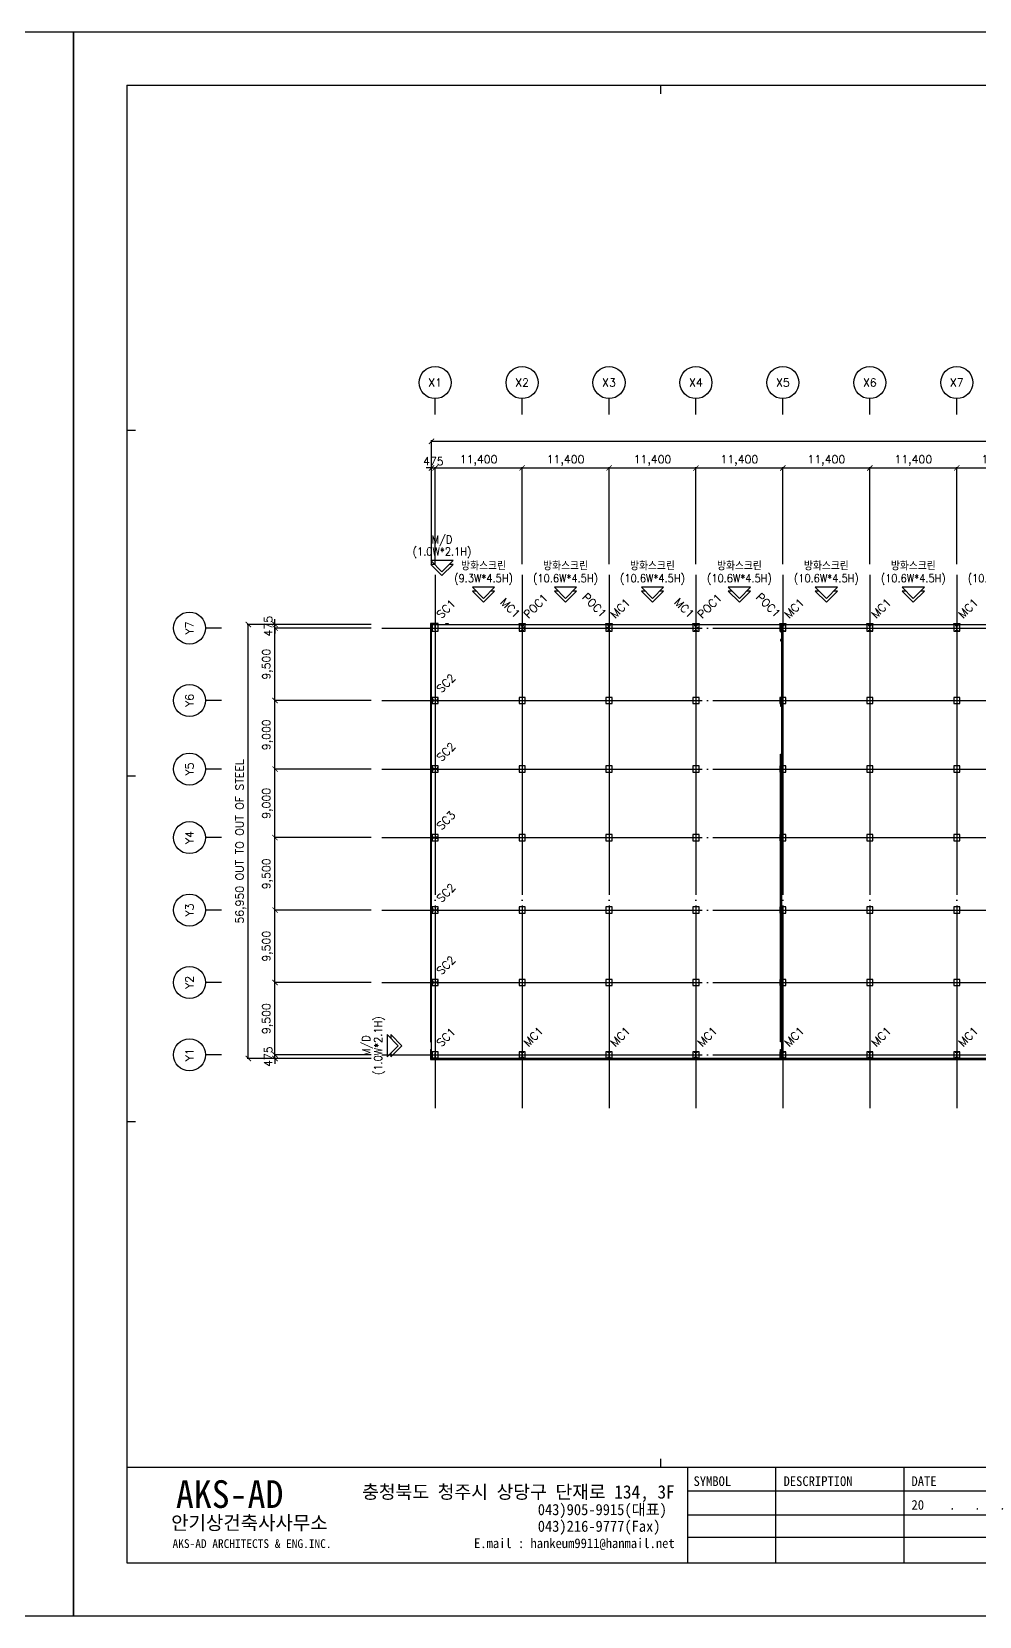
# Model space of a CAD drawing. Header units: metres. Extents: x -297536 to 1852864, y -630451 to -422551.
# Drawn here: x -9018 to 115232, y -630451 to -422551 of the extents above; entities that cross this region are included whole.
import ezdxf
from ezdxf.enums import TextEntityAlignment as Align

# ---------------------------------------------------------------- set-up
doc = ezdxf.new("R2010")
doc.units = ezdxf.units.M
doc.header["$LTSCALE"] = 700
doc.linetypes.add('CEN', pattern=[62, 60, -1, 0, -1])
for name, color, linetype in [('bl', 3, 'Continuous'), ('CEN', 152, 'CEN'), ('COL', 2, 'Continuous'), ("Con'c", 8, 'Continuous'), ('DIM', 7, 'Continuous'), ('HID', 251, 'Continuous'), ('MAIN', 1, 'Continuous'), ('sec', 4, 'Continuous'), ('SYM', 7, 'Continuous'), ('TEX', 3, 'Continuous'), ('된장공장-1$0$FORM', 2, 'Continuous'), ('된장공장-1$0$WID', 4, 'Continuous')]:
    doc.layers.add(name, color=color, linetype=linetype)
doc.styles.add('HGTXT', font='romans.shx', dxfattribs={"bigfont": 'WHGTXT.shx'})
doc.styles.add('WHGTXT', font='romans.shx', dxfattribs={"bigfont": 'WHGTXT.shx'})
doc.styles.add('된장공장-1$0$타이틀', font='GulimChe.ttf')
doc.dimstyles.new('KJ', dxfattribs={"dimscale": 700, "dimtxt": 1.5, "dimasz": 1, "dimexe": 0.18, "dimexo": 2, "dimgap": 0.5, "dimtad": 1, "dimdec": 0, "dimzin": 0, "dimdsep": 46, "dimlunit": 6, "dimtxsty": 'HGTXT', "dimblk": 'ARCHTICK', "dimcen": 0.09, "dimclrt": 3, "dimadec": 0, "dimazin": 0, "dimtfac": 1, "dimtdec": 0, "dimtix": 1, "dimtmove": 0, "dimatfit": 0, "dimldrblk": 'OBLIQUE', "dimfxl": 1, "dimtolj": 1, "dimtzin": 0, "dimarcsym": 0})

# ---------------------------------------------------------------- blocks, each defined once
blk = doc.blocks.new('_ArchTick')
at = {"color": 0, "linetype": 'ByBlock', "const_width": 0.15}
blk.add_lwpolyline([(-0.5, -0.5), (0.5, 0.5)], dxfattribs=at)
blk = doc.blocks.new('*D555')
at = {"layer": 'Defpoints', "color": 0, "transparency": 16777216}
for p in [(43880, -479790), (43405, -493790), (43880, -493790)]:
    blk.add_point(p, dxfattribs=at)
at = {"layer": 'DIM', "color": 0, "lineweight": -2, "transparency": 16777216}
for p, q in [((43405, -479790), (42705, -479790)), ((43405, -492390), (43405, -479664)), ((43405, -479790), (43880, -479790)), ((43880, -492390), (43880, -479664)), ((43880, -479790), (44580, -479790))]:
    blk.add_line(p, q, dxfattribs=at)
at = {"layer": 'DIM', "color": 0, "lineweight": -2, "transparency": 16777216, "xscale": 700, "yscale": 700, "zscale": 700}
blk.add_blockref('_ArchTick', (43405, -479790), dxfattribs=at)
at = {"layer": 'DIM', "color": 0, "lineweight": -2, "transparency": 16777216, "xscale": 700, "yscale": 700, "zscale": 700, "rotation": 180}
blk.add_blockref('_ArchTick', (43880, -479790), dxfattribs=at)
at = {"layer": 'DIM', "color": 3, "transparency": 16777216, "insert": (43642.5, -478915), "char_height": 1050, "attachment_point": 5, "style": 'HGTXT'}
blk.add_mtext('\\A1;475', dxfattribs=at)
blk = doc.blocks.new('_Oblique')
at = {"color": 0, "linetype": 'ByBlock', "lineweight": -2}
blk.add_line((-0.5, -0.5), (0.5, 0.5), dxfattribs=at)
blk = doc.blocks.new('*D556')
at = {"layer": 'Defpoints', "color": 0, "transparency": 16777216}
for p in [(55280, -479790), (43880, -493790), (55280, -493790)]:
    blk.add_point(p, dxfattribs=at)
at = {"layer": 'DIM', "color": 0, "lineweight": -2, "transparency": 16777216}
for p, q in [((43880, -492390), (43880, -479664)), ((43880, -479790), (55280, -479790)), ((55280, -492390), (55280, -479664))]:
    blk.add_line(p, q, dxfattribs=at)
at = {"layer": 'DIM', "color": 0, "lineweight": -2, "transparency": 16777216, "xscale": 700, "yscale": 700, "zscale": 700, "rotation": 180}
blk.add_blockref('_ArchTick', (43880, -479790), dxfattribs=at)
at = {"layer": 'DIM', "color": 0, "lineweight": -2, "transparency": 16777216, "xscale": 700, "yscale": 700, "zscale": 700}
blk.add_blockref('_ArchTick', (55280, -479790), dxfattribs=at)
at = {"layer": 'DIM', "color": 3, "transparency": 16777216, "insert": (49580, -478815), "char_height": 1050, "attachment_point": 5, "style": 'HGTXT'}
blk.add_mtext('\\A1;11,400', dxfattribs=at)
blk = doc.blocks.new('*D557')
at = {"layer": 'Defpoints', "color": 0, "transparency": 16777216}
for p in [(66680, -479790), (55280, -493790), (66680, -493790)]:
    blk.add_point(p, dxfattribs=at)
at = {"layer": 'DIM', "color": 0, "lineweight": -2, "transparency": 16777216}
for p, q in [((55280, -492390), (55280, -479664)), ((55280, -479790), (66680, -479790)), ((66680, -492390), (66680, -479664))]:
    blk.add_line(p, q, dxfattribs=at)
at = {"layer": 'DIM', "color": 0, "lineweight": -2, "transparency": 16777216, "xscale": 700, "yscale": 700, "zscale": 700, "rotation": 180}
blk.add_blockref('_ArchTick', (55280, -479790), dxfattribs=at)
at = {"layer": 'DIM', "color": 0, "lineweight": -2, "transparency": 16777216, "xscale": 700, "yscale": 700, "zscale": 700}
blk.add_blockref('_ArchTick', (66680, -479790), dxfattribs=at)
at = {"layer": 'DIM', "color": 3, "transparency": 16777216, "insert": (60980, -478815), "char_height": 1050, "attachment_point": 5, "style": 'HGTXT'}
blk.add_mtext('\\A1;11,400', dxfattribs=at)
blk = doc.blocks.new('*D558')
at = {"layer": 'Defpoints', "color": 0, "transparency": 16777216}
for p in [(78080, -479790), (66680, -493790), (78080, -493790)]:
    blk.add_point(p, dxfattribs=at)
at = {"layer": 'DIM', "color": 0, "lineweight": -2, "transparency": 16777216}
for p, q in [((66680, -492390), (66680, -479664)), ((66680, -479790), (78080, -479790)), ((78080, -492390), (78080, -479664))]:
    blk.add_line(p, q, dxfattribs=at)
at = {"layer": 'DIM', "color": 0, "lineweight": -2, "transparency": 16777216, "xscale": 700, "yscale": 700, "zscale": 700, "rotation": 180}
blk.add_blockref('_ArchTick', (66680, -479790), dxfattribs=at)
at = {"layer": 'DIM', "color": 0, "lineweight": -2, "transparency": 16777216, "xscale": 700, "yscale": 700, "zscale": 700}
blk.add_blockref('_ArchTick', (78080, -479790), dxfattribs=at)
at = {"layer": 'DIM', "color": 3, "transparency": 16777216, "insert": (72380, -478815), "char_height": 1050, "attachment_point": 5, "style": 'HGTXT'}
blk.add_mtext('\\A1;11,400', dxfattribs=at)
blk = doc.blocks.new('*D559')
at = {"layer": 'Defpoints', "color": 0, "transparency": 16777216}
for p in [(89480, -479790), (78080, -493790), (89480, -493790)]:
    blk.add_point(p, dxfattribs=at)
at = {"layer": 'DIM', "color": 0, "lineweight": -2, "transparency": 16777216}
for p, q in [((78080, -492390), (78080, -479664)), ((78080, -479790), (89480, -479790)), ((89480, -492390), (89480, -479664))]:
    blk.add_line(p, q, dxfattribs=at)
at = {"layer": 'DIM', "color": 0, "lineweight": -2, "transparency": 16777216, "xscale": 700, "yscale": 700, "zscale": 700, "rotation": 180}
blk.add_blockref('_ArchTick', (78080, -479790), dxfattribs=at)
at = {"layer": 'DIM', "color": 0, "lineweight": -2, "transparency": 16777216, "xscale": 700, "yscale": 700, "zscale": 700}
blk.add_blockref('_ArchTick', (89480, -479790), dxfattribs=at)
at = {"layer": 'DIM', "color": 3, "transparency": 16777216, "insert": (83780, -478815), "char_height": 1050, "attachment_point": 5, "style": 'HGTXT'}
blk.add_mtext('\\A1;11,400', dxfattribs=at)
blk = doc.blocks.new('*D560')
at = {"layer": 'Defpoints', "color": 0, "transparency": 16777216}
for p in [(100880, -479790), (89480, -493790), (100880, -493790)]:
    blk.add_point(p, dxfattribs=at)
at = {"layer": 'DIM', "color": 0, "lineweight": -2, "transparency": 16777216}
for p, q in [((89480, -492390), (89480, -479664)), ((89480, -479790), (100880, -479790)), ((100880, -492390), (100880, -479664))]:
    blk.add_line(p, q, dxfattribs=at)
at = {"layer": 'DIM', "color": 0, "lineweight": -2, "transparency": 16777216, "xscale": 700, "yscale": 700, "zscale": 700, "rotation": 180}
blk.add_blockref('_ArchTick', (89480, -479790), dxfattribs=at)
at = {"layer": 'DIM', "color": 0, "lineweight": -2, "transparency": 16777216, "xscale": 700, "yscale": 700, "zscale": 700}
blk.add_blockref('_ArchTick', (100880, -479790), dxfattribs=at)
at = {"layer": 'DIM', "color": 3, "transparency": 16777216, "insert": (95180, -478815), "char_height": 1050, "attachment_point": 5, "style": 'HGTXT'}
blk.add_mtext('\\A1;11,400', dxfattribs=at)
blk = doc.blocks.new('*D561')
at = {"layer": 'Defpoints', "color": 0, "transparency": 16777216}
for p in [(112280, -479790), (100880, -493790), (112280, -493790)]:
    blk.add_point(p, dxfattribs=at)
at = {"layer": 'DIM', "color": 0, "lineweight": -2, "transparency": 16777216}
for p, q in [((100880, -492390), (100880, -479664)), ((100880, -479790), (112280, -479790)), ((112280, -492390), (112280, -479664))]:
    blk.add_line(p, q, dxfattribs=at)
at = {"layer": 'DIM', "color": 0, "lineweight": -2, "transparency": 16777216, "xscale": 700, "yscale": 700, "zscale": 700, "rotation": 180}
blk.add_blockref('_ArchTick', (100880, -479790), dxfattribs=at)
at = {"layer": 'DIM', "color": 0, "lineweight": -2, "transparency": 16777216, "xscale": 700, "yscale": 700, "zscale": 700}
blk.add_blockref('_ArchTick', (112280, -479790), dxfattribs=at)
at = {"layer": 'DIM', "color": 3, "transparency": 16777216, "insert": (106580, -478815), "char_height": 1050, "attachment_point": 5, "style": 'HGTXT'}
blk.add_mtext('\\A1;11,400', dxfattribs=at)
blk = doc.blocks.new('*D563')
at = {"layer": 'Defpoints', "color": 0, "transparency": 16777216}
for p in [(215355, -476290), (43405, -493790), (215355, -493790)]:
    blk.add_point(p, dxfattribs=at)
at = {"layer": 'DIM', "color": 0, "lineweight": -2, "transparency": 16777216}
for p, q in [((43405, -492390), (43405, -476164)), ((43405, -476290), (215355, -476290)), ((215355, -492390), (215355, -476164))]:
    blk.add_line(p, q, dxfattribs=at)
at = {"layer": 'DIM', "color": 0, "lineweight": -2, "transparency": 16777216, "xscale": 700, "yscale": 700, "zscale": 700, "rotation": 180}
blk.add_blockref('_ArchTick', (43405, -476290), dxfattribs=at)
at = {"layer": 'DIM', "color": 0, "lineweight": -2, "transparency": 16777216, "xscale": 700, "yscale": 700, "zscale": 700}
blk.add_blockref('_ArchTick', (215355, -476290), dxfattribs=at)
at = {"layer": 'DIM', "color": 3, "transparency": 16777216, "insert": (129380, -475315), "char_height": 1050, "attachment_point": 5, "style": 'HGTXT'}
blk.add_mtext('\\A1;\\A1;171,950 OUT TO OUT OF STEEL', dxfattribs=at)
blk = doc.blocks.new('*D564')
at = {"layer": 'Defpoints', "color": 0, "transparency": 16777216}
for p in [(123680, -479790), (112280, -493790), (123680, -493790)]:
    blk.add_point(p, dxfattribs=at)
at = {"layer": 'DIM', "color": 0, "lineweight": -2, "transparency": 16777216}
for p, q in [((112280, -492390), (112280, -479664)), ((112280, -479790), (123680, -479790)), ((123680, -492390), (123680, -479664))]:
    blk.add_line(p, q, dxfattribs=at)
at = {"layer": 'DIM', "color": 0, "lineweight": -2, "transparency": 16777216, "xscale": 700, "yscale": 700, "zscale": 700, "rotation": 180}
blk.add_blockref('_ArchTick', (112280, -479790), dxfattribs=at)
at = {"layer": 'DIM', "color": 0, "lineweight": -2, "transparency": 16777216, "xscale": 700, "yscale": 700, "zscale": 700}
blk.add_blockref('_ArchTick', (123680, -479790), dxfattribs=at)
at = {"layer": 'DIM', "color": 3, "transparency": 16777216, "insert": (117980, -478815), "char_height": 1050, "attachment_point": 5, "style": 'HGTXT'}
blk.add_mtext('\\A1;11,400', dxfattribs=at)
blk = doc.blocks.new('*D573')
at = {"layer": 'Defpoints', "color": 0, "transparency": 16777216}
for p in [(22880, -556790), (36880, -556790), (36880, -557265)]:
    blk.add_point(p, dxfattribs=at)
at = {"layer": 'DIM', "color": 0, "lineweight": -2, "transparency": 16777216}
for p, q in [((35480, -556790), (22754, -556790)), ((22880, -556790), (22880, -556090)), ((22880, -557265), (22880, -556790)), ((35480, -557265), (22754, -557265)), ((22880, -557265), (22880, -557965))]:
    blk.add_line(p, q, dxfattribs=at)
at = {"layer": 'DIM', "color": 0, "lineweight": -2, "transparency": 16777216, "xscale": 700, "yscale": 700, "zscale": 700}
for p, rotation in [((22880, -556790), 270), ((22880, -557265), 90)]:
    blk.add_blockref('_ArchTick', p, dxfattribs=dict(at, rotation=rotation))
at = {"layer": 'DIM', "color": 3, "transparency": 16777216, "insert": (22005, -557027.5), "char_height": 1050, "attachment_point": 5, "rotation": 90, "style": 'HGTXT'}
blk.add_mtext('\\A1;475', dxfattribs=at)
blk = doc.blocks.new('*D574')
at = {"layer": 'Defpoints', "color": 0, "transparency": 16777216}
for p in [(22880, -547290), (36880, -547290), (36880, -556790)]:
    blk.add_point(p, dxfattribs=at)
at = {"layer": 'DIM', "color": 0, "lineweight": -2, "transparency": 16777216}
for p, q in [((35480, -547290), (22754, -547290)), ((22880, -556790), (22880, -547290)), ((35480, -556790), (22754, -556790))]:
    blk.add_line(p, q, dxfattribs=at)
at = {"layer": 'DIM', "color": 0, "lineweight": -2, "transparency": 16777216, "xscale": 700, "yscale": 700, "zscale": 700}
for p, rotation in [((22880, -547290), 90), ((22880, -556790), 270)]:
    blk.add_blockref('_ArchTick', p, dxfattribs=dict(at, rotation=rotation))
at = {"layer": 'DIM', "color": 3, "transparency": 16777216, "insert": (21905, -552040), "char_height": 1050, "attachment_point": 5, "rotation": 90, "style": 'HGTXT'}
blk.add_mtext('\\A1;9,500', dxfattribs=at)
blk = doc.blocks.new('*D575')
at = {"layer": 'Defpoints', "color": 0, "transparency": 16777216}
for p in [(22880, -537790), (36880, -537790), (36880, -547290)]:
    blk.add_point(p, dxfattribs=at)
at = {"layer": 'DIM', "color": 0, "lineweight": -2, "transparency": 16777216}
for p, q in [((35480, -537790), (22754, -537790)), ((22880, -547290), (22880, -537790)), ((35480, -547290), (22754, -547290))]:
    blk.add_line(p, q, dxfattribs=at)
at = {"layer": 'DIM', "color": 0, "lineweight": -2, "transparency": 16777216, "xscale": 700, "yscale": 700, "zscale": 700}
for p, rotation in [((22880, -537790), 90), ((22880, -547290), 270)]:
    blk.add_blockref('_ArchTick', p, dxfattribs=dict(at, rotation=rotation))
at = {"layer": 'DIM', "color": 3, "transparency": 16777216, "insert": (21905, -542540), "char_height": 1050, "attachment_point": 5, "rotation": 90, "style": 'HGTXT'}
blk.add_mtext('\\A1;9,500', dxfattribs=at)
blk = doc.blocks.new('*D576')
at = {"layer": 'Defpoints', "color": 0, "transparency": 16777216}
for p in [(22880, -528290), (36880, -528290), (36880, -537790)]:
    blk.add_point(p, dxfattribs=at)
at = {"layer": 'DIM', "color": 0, "lineweight": -2, "transparency": 16777216}
for p, q in [((35480, -528290), (22754, -528290)), ((22880, -537790), (22880, -528290)), ((35480, -537790), (22754, -537790))]:
    blk.add_line(p, q, dxfattribs=at)
at = {"layer": 'DIM', "color": 0, "lineweight": -2, "transparency": 16777216, "xscale": 700, "yscale": 700, "zscale": 700}
for p, rotation in [((22880, -528290), 90), ((22880, -537790), 270)]:
    blk.add_blockref('_ArchTick', p, dxfattribs=dict(at, rotation=rotation))
at = {"layer": 'DIM', "color": 3, "transparency": 16777216, "insert": (21905, -533040), "char_height": 1050, "attachment_point": 5, "rotation": 90, "style": 'HGTXT'}
blk.add_mtext('\\A1;9,500', dxfattribs=at)
blk = doc.blocks.new('*D577')
at = {"layer": 'Defpoints', "color": 0, "transparency": 16777216}
for p in [(22880, -519290), (36880, -519290), (36880, -528290)]:
    blk.add_point(p, dxfattribs=at)
at = {"layer": 'DIM', "color": 0, "lineweight": -2, "transparency": 16777216}
for p, q in [((35480, -519290), (22754, -519290)), ((22880, -528290), (22880, -519290)), ((35480, -528290), (22754, -528290))]:
    blk.add_line(p, q, dxfattribs=at)
at = {"layer": 'DIM', "color": 0, "lineweight": -2, "transparency": 16777216, "xscale": 700, "yscale": 700, "zscale": 700}
for p, rotation in [((22880, -519290), 90), ((22880, -528290), 270)]:
    blk.add_blockref('_ArchTick', p, dxfattribs=dict(at, rotation=rotation))
at = {"layer": 'DIM', "color": 3, "transparency": 16777216, "insert": (21905, -523790), "char_height": 1050, "attachment_point": 5, "rotation": 90, "style": 'HGTXT'}
blk.add_mtext('\\A1;9,000', dxfattribs=at)
blk = doc.blocks.new('*D578')
at = {"layer": 'Defpoints', "color": 0, "transparency": 16777216}
for p in [(22880, -510290), (36880, -510290), (36880, -519290)]:
    blk.add_point(p, dxfattribs=at)
at = {"layer": 'DIM', "color": 0, "lineweight": -2, "transparency": 16777216}
for p, q in [((35480, -510290), (22754, -510290)), ((22880, -519290), (22880, -510290)), ((35480, -519290), (22754, -519290))]:
    blk.add_line(p, q, dxfattribs=at)
at = {"layer": 'DIM', "color": 0, "lineweight": -2, "transparency": 16777216, "xscale": 700, "yscale": 700, "zscale": 700}
for p, rotation in [((22880, -510290), 90), ((22880, -519290), 270)]:
    blk.add_blockref('_ArchTick', p, dxfattribs=dict(at, rotation=rotation))
at = {"layer": 'DIM', "color": 3, "transparency": 16777216, "insert": (21905, -514790), "char_height": 1050, "attachment_point": 5, "rotation": 90, "style": 'HGTXT'}
blk.add_mtext('\\A1;9,000', dxfattribs=at)
blk = doc.blocks.new('*D579')
at = {"layer": 'Defpoints', "color": 0, "transparency": 16777216}
for p in [(22880, -500790), (36880, -500790), (36880, -510290)]:
    blk.add_point(p, dxfattribs=at)
at = {"layer": 'DIM', "color": 0, "lineweight": -2, "transparency": 16777216}
for p, q in [((35480, -500790), (22754, -500790)), ((22880, -510290), (22880, -500790)), ((35480, -510290), (22754, -510290))]:
    blk.add_line(p, q, dxfattribs=at)
at = {"layer": 'DIM', "color": 0, "lineweight": -2, "transparency": 16777216, "xscale": 700, "yscale": 700, "zscale": 700}
for p, rotation in [((22880, -500790), 90), ((22880, -510290), 270)]:
    blk.add_blockref('_ArchTick', p, dxfattribs=dict(at, rotation=rotation))
at = {"layer": 'DIM', "color": 3, "transparency": 16777216, "insert": (21905, -505540), "char_height": 1050, "attachment_point": 5, "rotation": 90, "style": 'HGTXT'}
blk.add_mtext('\\A1;9,500', dxfattribs=at)
blk = doc.blocks.new('*D580')
at = {"layer": 'Defpoints', "color": 0, "transparency": 16777216}
for p in [(22880, -500315), (36880, -500315), (36880, -500790)]:
    blk.add_point(p, dxfattribs=at)
at = {"layer": 'DIM', "color": 0, "lineweight": -2, "transparency": 16777216}
for p, q in [((35480, -500315), (22754, -500315)), ((35480, -500790), (22754, -500790)), ((22880, -500315), (22880, -499615)), ((22880, -500790), (22880, -500315)), ((22880, -500790), (22880, -501490))]:
    blk.add_line(p, q, dxfattribs=at)
at = {"layer": 'DIM', "color": 0, "lineweight": -2, "transparency": 16777216, "xscale": 700, "yscale": 700, "zscale": 700}
for p, rotation in [((22880, -500315), 270), ((22880, -500790), 90)]:
    blk.add_blockref('_ArchTick', p, dxfattribs=dict(at, rotation=rotation))
at = {"layer": 'DIM', "color": 3, "transparency": 16777216, "insert": (22005, -500552.5), "char_height": 1050, "attachment_point": 5, "rotation": 90, "style": 'HGTXT'}
blk.add_mtext('\\A1;475', dxfattribs=at)
blk = doc.blocks.new('*D581')
at = {"layer": 'Defpoints', "color": 0, "transparency": 16777216}
for p in [(19380, -500315), (36880, -500315), (36880, -557265)]:
    blk.add_point(p, dxfattribs=at)
at = {"layer": 'DIM', "color": 0, "lineweight": -2, "transparency": 16777216}
for p, q in [((35480, -500315), (19254, -500315)), ((19380, -557265), (19380, -500315)), ((35480, -557265), (19254, -557265))]:
    blk.add_line(p, q, dxfattribs=at)
at = {"layer": 'DIM', "color": 0, "lineweight": -2, "transparency": 16777216, "xscale": 700, "yscale": 700, "zscale": 700}
for p, rotation in [((19380, -500315), 90), ((19380, -557265), 270)]:
    blk.add_blockref('_ArchTick', p, dxfattribs=dict(at, rotation=rotation))
at = {"layer": 'DIM', "color": 3, "transparency": 16777216, "insert": (18405, -528790), "char_height": 1050, "attachment_point": 5, "rotation": 90, "style": 'HGTXT'}
blk.add_mtext('\\A1;\\A1;56,950 OUT TO OUT OF STEEL', dxfattribs=at)
blk = doc.blocks.new('DOOR')
blk.add_lwpolyline([(31623, 8965), (31707, 8965), (31457, 9215), (31457, 9215), (31207, 8965), (31290, 8965)])
blk.add_lwpolyline([(31207, 8881), (31707, 8881), (31457, 9131), (31457, 9131)], close=True)
blk = doc.blocks.new('PC COL.')
at = {"layer": "Con'c"}
for points in [[(161300, -657293), (162100, -657293), (162100, -656493), (161300, -656493)], [(172700, -657293), (173500, -657293), (173500, -656493), (172700, -656493)], [(184100, -657293), (184900, -657293), (184900, -656493), (184100, -656493)], [(195500, -657293), (196300, -657293), (196300, -656493), (195500, -656493)], [(206900, -657293), (207700, -657293), (207700, -656493), (206900, -656493)], [(218300, -657293), (219100, -657293), (219100, -656493), (218300, -656493)], [(229700, -657293), (230500, -657293), (230500, -656493), (229700, -656493)], [(241100, -657293), (241900, -657293), (241900, -656493), (241100, -656493)], [(252500, -657293), (253300, -657293), (253300, -656493), (252500, -656493)], [(263900, -657293), (264700, -657293), (264700, -656493), (263900, -656493)], [(275300, -657293), (276100, -657293), (276100, -656493), (275300, -656493)], [(286700, -657293), (287500, -657293), (287500, -656493), (286700, -656493)], [(298100, -657293), (298900, -657293), (298900, -656493), (298100, -656493)], [(309500, -657293), (310300, -657293), (310300, -656493), (309500, -656493)], [(320900, -657293), (321700, -657293), (321700, -656493), (320900, -656493)], [(332300, -657293), (333100, -657293), (333100, -656493), (332300, -656493)], [(161300, -666793), (162100, -666793), (162100, -665993), (161300, -665993)], [(172700, -666793), (173500, -666793), (173500, -665993), (172700, -665993)], [(184100, -666793), (184900, -666793), (184900, -665993), (184100, -665993)], [(195500, -666793), (196300, -666793), (196300, -665993), (195500, -665993)], [(206900, -666793), (207700, -666793), (207700, -665993), (206900, -665993)], [(218300, -666793), (219100, -666793), (219100, -665993), (218300, -665993)], [(229700, -666793), (230500, -666793), (230500, -665993), (229700, -665993)], [(241100, -666793), (241900, -666793), (241900, -665993), (241100, -665993)], [(252500, -666793), (253300, -666793), (253300, -665993), (252500, -665993)], [(263900, -666793), (264700, -666793), (264700, -665993), (263900, -665993)], [(275300, -666793), (276100, -666793), (276100, -665993), (275300, -665993)], [(286700, -666793), (287500, -666793), (287500, -665993), (286700, -665993)], [(298100, -666793), (298900, -666793), (298900, -665993), (298100, -665993)], [(309500, -666793), (310300, -666793), (310300, -665993), (309500, -665993)], [(320900, -666793), (321700, -666793), (321700, -665993), (320900, -665993)], [(332300, -666793), (333100, -666793), (333100, -665993), (332300, -665993)], [(161300, -675793), (162100, -675793), (162100, -674993), (161300, -674993)], [(172700, -675793), (173500, -675793), (173500, -674993), (172700, -674993)], [(184100, -675793), (184900, -675793), (184900, -674993), (184100, -674993)], [(195500, -675793), (196300, -675793), (196300, -674993), (195500, -674993)], [(206900, -675793), (207700, -675793), (207700, -674993), (206900, -674993)], [(218300, -675793), (219100, -675793), (219100, -674993), (218300, -674993)], [(229700, -675793), (230500, -675793), (230500, -674993), (229700, -674993)], [(241100, -675793), (241900, -675793), (241900, -674993), (241100, -674993)], [(252500, -675793), (253300, -675793), (253300, -674993), (252500, -674993)], [(263900, -675793), (264700, -675793), (264700, -674993), (263900, -674993)], [(275300, -675793), (276100, -675793), (276100, -674993), (275300, -674993)], [(286700, -675793), (287500, -675793), (287500, -674993), (286700, -674993)], [(298100, -675793), (298900, -675793), (298900, -674993), (298100, -674993)], [(309500, -675793), (310300, -675793), (310300, -674993), (309500, -674993)], [(320900, -675793), (321700, -675793), (321700, -674993), (320900, -674993)], [(332300, -675793), (333100, -675793), (333100, -674993), (332300, -674993)], [(161300, -684793), (162100, -684793), (162100, -683993), (161300, -683993)], [(172700, -684793), (173500, -684793), (173500, -683993), (172700, -683993)], [(184100, -684793), (184900, -684793), (184900, -683993), (184100, -683993)], [(195500, -684793), (196300, -684793), (196300, -683993), (195500, -683993)], [(206900, -684793), (207700, -684793), (207700, -683993), (206900, -683993)], [(218300, -684793), (219100, -684793), (219100, -683993), (218300, -683993)], [(229700, -684793), (230500, -684793), (230500, -683993), (229700, -683993)], [(241100, -684793), (241900, -684793), (241900, -683993), (241100, -683993)], [(252500, -684793), (253300, -684793), (253300, -683993), (252500, -683993)], [(263900, -684793), (264700, -684793), (264700, -683993), (263900, -683993)], [(275300, -684793), (276100, -684793), (276100, -683993), (275300, -683993)], [(286700, -684793), (287500, -684793), (287500, -683993), (286700, -683993)], [(298100, -684793), (298900, -684793), (298900, -683993), (298100, -683993)], [(309500, -684793), (310300, -684793), (310300, -683993), (309500, -683993)], [(320900, -684793), (321700, -684793), (321700, -683993), (320900, -683993)], [(332300, -684793), (333100, -684793), (333100, -683993), (332300, -683993)], [(161300, -694293), (162100, -694293), (162100, -693493), (161300, -693493)], [(172700, -694293), (173500, -694293), (173500, -693493), (172700, -693493)], [(184100, -694293), (184900, -694293), (184900, -693493), (184100, -693493)], [(195500, -694293), (196300, -694293), (196300, -693493), (195500, -693493)], [(206900, -694293), (207700, -694293), (207700, -693493), (206900, -693493)], [(218300, -694293), (219100, -694293), (219100, -693493), (218300, -693493)], [(229700, -694293), (230500, -694293), (230500, -693493), (229700, -693493)], [(241100, -694293), (241900, -694293), (241900, -693493), (241100, -693493)], [(252500, -694293), (253300, -694293), (253300, -693493), (252500, -693493)], [(263900, -694293), (264700, -694293), (264700, -693493), (263900, -693493)], [(275300, -694293), (276100, -694293), (276100, -693493), (275300, -693493)], [(286700, -694293), (287500, -694293), (287500, -693493), (286700, -693493)], [(298100, -694293), (298900, -694293), (298900, -693493), (298100, -693493)], [(309500, -694293), (310300, -694293), (310300, -693493), (309500, -693493)], [(320900, -694293), (321700, -694293), (321700, -693493), (320900, -693493)], [(332300, -694293), (333100, -694293), (333100, -693493), (332300, -693493)], [(161300, -703793), (162100, -703793), (162100, -702993), (161300, -702993)], [(172700, -703793), (173500, -703793), (173500, -702993), (172700, -702993)], [(184100, -703793), (184900, -703793), (184900, -702993), (184100, -702993)], [(195500, -703793), (196300, -703793), (196300, -702993), (195500, -702993)], [(206900, -703793), (207700, -703793), (207700, -702993), (206900, -702993)], [(218300, -703793), (219100, -703793), (219100, -702993), (218300, -702993)], [(229700, -703793), (230500, -703793), (230500, -702993), (229700, -702993)], [(241100, -703793), (241900, -703793), (241900, -702993), (241100, -702993)], [(252500, -703793), (253300, -703793), (253300, -702993), (252500, -702993)], [(263900, -703793), (264700, -703793), (264700, -702993), (263900, -702993)], [(275300, -703793), (276100, -703793), (276100, -702993), (275300, -702993)], [(286700, -703793), (287500, -703793), (287500, -702993), (286700, -702993)], [(298100, -703793), (298900, -703793), (298900, -702993), (298100, -702993)], [(309500, -703793), (310300, -703793), (310300, -702993), (309500, -702993)], [(320900, -703793), (321700, -703793), (321700, -702993), (320900, -702993)], [(332300, -703793), (333100, -703793), (333100, -702993), (332300, -702993)], [(161300, -713293), (162100, -713293), (162100, -712493), (161300, -712493)], [(172700, -713293), (173500, -713293), (173500, -712493), (172700, -712493)], [(184100, -713293), (184900, -713293), (184900, -712493), (184100, -712493)], [(195500, -713293), (196300, -713293), (196300, -712493), (195500, -712493)], [(206900, -713293), (207700, -713293), (207700, -712493), (206900, -712493)], [(218300, -713293), (219100, -713293), (219100, -712493), (218300, -712493)], [(229700, -713293), (230500, -713293), (230500, -712493), (229700, -712493)], [(241100, -713293), (241900, -713293), (241900, -712493), (241100, -712493)], [(252500, -713293), (253300, -713293), (253300, -712493), (252500, -712493)], [(263900, -713293), (264700, -713293), (264700, -712493), (263900, -712493)], [(275300, -713293), (276100, -713293), (276100, -712493), (275300, -712493)], [(286700, -713293), (287500, -713293), (287500, -712493), (286700, -712493)], [(298100, -713293), (298900, -713293), (298900, -712493), (298100, -712493)], [(309500, -713293), (310300, -713293), (310300, -712493), (309500, -712493)], [(320900, -713293), (321700, -713293), (321700, -712493), (320900, -712493)], [(332300, -713293), (333100, -713293), (333100, -712493), (332300, -712493)]]:
    blk.add_lwpolyline(points, close=True, dxfattribs=at)
blk = doc.blocks.new('Form01')
at = {"ltscale": 0.015}
blk.add_lwpolyline([(0, 0), (420, 0), (420, -297), (0, -297)], close=True, dxfattribs=at)
at = {"layer": '된장공장-1$0$FORM', "color": 4, "ltscale": 250}
for p, q in [((410, -269.1), (10, -269.1)), ((115, -269.1), (115, -287)), ((131.52, -269.1), (131.52, -287)), ((155.51, -269.1), (155.51, -287)), ((180.84, -269.1), (180.84, -287)), ((255.51, -269.1), (255.51, -287)), ((274.94, -269.1), (274.94, -287)), ((315, -269.1), (315, -287)), ((374.46, -269.1), (374.46, -287)), ((180.84, -273.57), (115, -273.57)), ((410, -278.04), (115, -278.04)), ((339.37, -278.04), (339.37, -287)), ((363.64, -278.04), (363.64, -287)), ((180.84, -282.24), (115, -282.24))]:
    blk.add_line(p, q, dxfattribs=at)
at = {"layer": '된장공장-1$0$WID', "ltscale": 250}
for p, q in [((10, -10), (10, -287)), ((10, -10), (410, -10)), ((110, -11.62), (110, -10)), ((210, -10), (210, -11.62)), ((310, -11.62), (310, -10)), ((410, -287), (410, -10)), ((11.62, -74.77), (10, -74.77)), ((410, -74.77), (408.38, -74.77)), ((11.62, -139.55), (10, -139.55)), ((410, -139.55), (408.38, -139.55)), ((11.62, -204.32), (10, -204.32)), ((410, -204.32), (408.38, -204.32)), ((110, -269.1), (110, -267.47)), ((210, -267.47), (210, -269.1)), ((310, -269.1), (310, -267.47)), ((10, -287), (410, -287))]:
    blk.add_line(p, q, dxfattribs=at)
at = {"color": 1, "ltscale": 250, "style": '된장공장-1$0$타이틀'}
for s, height, p in [('AKS-AD', 5.192, (19.18, -276.69)), ('AKS-AD ARCHITECTS & ENG.INC.', 1.6458, (18.55, -284.2))]:
    blk.add_text(s, height=height, dxfattribs=at).set_placement(p)
at = {"color": 4, "ltscale": 250, "style": '된장공장-1$0$타이틀'}
blk.add_text('안기상건축사사무소', height=2.596, dxfattribs=at).set_placement((18.29, -280.77))
at = {"layer": '된장공장-1$0$FORM', "color": 7, "ltscale": 250, "style": '된장공장-1$0$타이틀'}
for s, height, p in [('충청북도 청주시 상당구 단재로 134, 3F', 2.5, (112.61, -274.93)), ('E.mail : hankeum9911@hanmail.net', 1.8172, (112.61, -284.21))]:
    blk.add_text(s, height=height, dxfattribs=at).set_placement(p, align=Align.RIGHT)
for s, height, p in [('SYMBOL', 1.817, (116.14, -272.58)), ('DESCRIPTION', 1.8172, (133.01, -272.58)), ('DATE', 1.817, (156.97, -272.58)), ('PROJECT  TITLE', 1.8172, (182.48, -272.45)), ('SCALE', 1.817, (258.84, -272.96)), ('TRACED  BY', 1.817, (276.44, -272.45)), ('DRAWN  BY', 1.817, (316.57, -272.55)), ('DRAWING  NO.', 1.8172, (376.69, -272.2)), ('043)905-9915(대표)', 2.0934, (86.96, -278.04)), ('20    .   .   .', 1.8172, (156.97, -277.02)), ('043)216-9777(Fax)', 2.0934, (86.96, -281.16)), ('1 /', 1.817, (263.11, -281.04)), ('SHEET  NO.', 1.817, (376.69, -280.79)), ('DRAWING  TITEL', 1.8172, (182.48, -281.04)), ('A1 :', 1.817, (256.75, -281.07)), ('APPRVD  BY', 1.817, (276.44, -281.04)), ('CHECKED  BY', 1.8172, (316.57, -281.15)), ('안 기 상', 2.181, (345.77, -283.7)), ('A3 :', 1.817, (256.75, -285.25)), ('1 /', 1.817, (263.11, -285.12)), ('건 축 사', 2.181, (319.95, -285.03))]:
    blk.add_text(s, height=height, dxfattribs=at).set_placement(p)

msp = doc.modelspace()

# ---------------------------------------------------------------- linework, layer by layer
at = {"layer": 'bl'}
msp.add_lwpolyline([(43405, -500315), (215355, -500315), (215355, -557265), (43405, -557265)], close=True, dxfattribs=at)
at = {"layer": 'CEN'}
for p, q in [((43880, -493790), (43880, -563790)), ((55280, -493790), (55280, -563790)), ((66680, -493790), (66680, -563790)), ((78080, -493790), (78080, -563790)), ((89480, -493790), (89480, -563790)), ((100880, -493790), (100880, -563790)), ((112280, -493790), (112280, -563790)), ((36880, -500790), (221880, -500790)), ((36880, -510290), (221880, -510290)), ((36880, -519290), (221880, -519290)), ((36880, -528290), (221880, -528290)), ((36880, -537790), (221880, -537790)), ((36880, -547290), (221880, -547290)), ((36880, -556790), (221880, -556790))]:
    msp.add_line(p, q, dxfattribs=at)
at = {"layer": 'COL'}
for points in [[(43780, -500940), (43980, -500940), (43980, -500924), (43905, -500924, -0.41421356), (43885, -500904), (43885, -500476, -0.41421356), (43905, -500456), (43980, -500456), (43980, -500440), (43780, -500440), (43780, -500456), (43855, -500456, -0.41421356), (43875, -500476), (43875, -500904, -0.41421356), (43855, -500924), (43780, -500924)], [(55536, -500933), (55536, -500683), (55522, -500683), (55522, -500787.5, -0.41421356), (55506, -500803.5), (55316, -500803.5, -0.41421356), (55300, -500787.5), (55300, -500683), (55286, -500683), (55286, -500933), (55300, -500933), (55300, -500828.5, -0.41421356), (55316, -500812.5), (55506, -500812.5, -0.41421356), (55522, -500828.5), (55522, -500933)], [(66674, -500933), (66674, -500683), (66660, -500683), (66660, -500787.5, -0.41421356), (66644, -500803.5), (66454, -500803.5, -0.41421356), (66438, -500787.5), (66438, -500683), (66424, -500683), (66424, -500933), (66438, -500933), (66438, -500828.5, -0.41421356), (66454, -500812.5), (66644, -500812.5, -0.41421356), (66660, -500828.5), (66660, -500933)], [(78336, -500933), (78336, -500683), (78322, -500683), (78322, -500787.5, -0.41421356), (78306, -500803.5), (78116, -500803.5, -0.41421356), (78100, -500787.5), (78100, -500683), (78086, -500683), (78086, -500933), (78100, -500933), (78100, -500828.5, -0.41421356), (78116, -500812.5), (78306, -500812.5, -0.41421356), (78322, -500828.5), (78322, -500933)], [(89474, -500933), (89474, -500683), (89460, -500683), (89460, -500787.5, -0.41421356), (89444, -500803.5), (89254, -500803.5, -0.41421356), (89238, -500787.5), (89238, -500683), (89224, -500683), (89224, -500933), (89238, -500933), (89238, -500828.5, -0.41421356), (89254, -500812.5), (89444, -500812.5, -0.41421356), (89460, -500828.5), (89460, -500933)], [(44171, -510440), (44171, -510140), (44154, -510140), (44154, -510256, -0.41421356), (44126, -510284), (43634, -510284, -0.41421356), (43606, -510256), (43606, -510140), (43589, -510140), (43589, -510440), (43606, -510440), (43606, -510324, -0.41421356), (43634, -510296), (44126, -510296, -0.41421356), (44154, -510324), (44154, -510440)], [(44171, -519440), (44171, -519140), (44154, -519140), (44154, -519256, -0.41421356), (44126, -519284), (43634, -519284, -0.41421356), (43606, -519256), (43606, -519140), (43589, -519140), (43589, -519440), (43606, -519440), (43606, -519324, -0.41421356), (43634, -519296), (44126, -519296, -0.41421356), (44154, -519324), (44154, -519440)], [(44122, -528440), (44122, -528140), (44102, -528140), (44102, -528256, -0.41421356), (44074, -528284), (43582, -528284, -0.41421356), (43554, -528256), (43554, -528140), (43534, -528140), (43534, -528440), (43554, -528440), (43554, -528324, -0.41421356), (43582, -528296), (44074, -528296, -0.41421356), (44102, -528324), (44102, -528440)], [(44171, -537940), (44171, -537640), (44154, -537640), (44154, -537756, -0.41421356), (44126, -537784), (43634, -537784, -0.41421356), (43606, -537756), (43606, -537640), (43589, -537640), (43589, -537940), (43606, -537940), (43606, -537824, -0.41421356), (43634, -537796), (44126, -537796, -0.41421356), (44154, -537824), (44154, -537940)], [(44171, -547440), (44171, -547140), (44154, -547140), (44154, -547256, -0.41421356), (44126, -547284), (43634, -547284, -0.41421356), (43606, -547256), (43606, -547140), (43589, -547140), (43589, -547440), (43606, -547440), (43606, -547324, -0.41421356), (43634, -547296), (44126, -547296, -0.41421356), (44154, -547324), (44154, -547440)], [(43780, -557140), (43980, -557140), (43980, -557124), (43905, -557124, -0.41421356), (43885, -557104), (43885, -556676, -0.41421356), (43905, -556656), (43980, -556656), (43980, -556640), (43780, -556640), (43780, -556656), (43855, -556656, -0.41421356), (43875, -556676), (43875, -557104, -0.41421356), (43855, -557124), (43780, -557124)]]:
    msp.add_lwpolyline(points, format="xyb", close=True, dxfattribs=at)
at = {"layer": 'HID'}
for p, q in [((89155, -501290), (89280, -501290)), ((43280, -555090), (43405, -555090)), ((43280, -556090), (43405, -556090))]:
    msp.add_line(p, q, dxfattribs=at)
for points in [[(44280, -500315), (44280, -500190), (43280, -500190), (43280, -555090)], [(45280, -500315), (45280, -500190), (45580, -500190), (45580, -500315)], [(54880, -500315), (54880, -500190), (55680, -500190), (55680, -500315)], [(66280, -500315), (66280, -500190), (67080, -500190), (67080, -500315)], [(77680, -500315), (77680, -500190), (78480, -500190), (78480, -500315)], [(89080, -500315), (89080, -500190), (89880, -500190), (89880, -500315)], [(89155, -501290), (89155, -500315), (89280, -500315), (89280, -557265), (89155, -557265), (89155, -556090), (89280, -556090)], [(100480, -500315), (100480, -500190), (101280, -500190), (101280, -500315)], [(111880, -500315), (111880, -500190), (112680, -500190), (112680, -500315)], [(89280, -502290), (89155, -502290), (89155, -502490), (89280, -502490)], [(89280, -509990), (89155, -509990), (89155, -511024), (89280, -511024)], [(89280, -555090), (89155, -555090), (89155, -517324), (89280, -517324)], [(43280, -556090), (43280, -557390), (215480, -557390), (215480, -556090)]]:
    msp.add_lwpolyline(points, dxfattribs=at)
at = {"layer": 'MAIN'}
for points in [[(55065, -500452), (55065, -500440), (55495, -500440), (55495, -500452), (55286, -500452), (55286, -501152), (55495, -501152), (55495, -501176), (55065, -501176), (55065, -501152), (55274, -501152), (55274, -500452)], [(66465, -500452), (66465, -500440), (66895, -500440), (66895, -500452), (66686, -500452), (66686, -501152), (66895, -501152), (66895, -501176), (66465, -501176), (66465, -501152), (66674, -501152), (66674, -500452)], [(77865, -500452), (77865, -500440), (78295, -500440), (78295, -500452), (78086, -500452), (78086, -501152), (78295, -501152), (78295, -501176), (77865, -501176), (77865, -501152), (78074, -501152), (78074, -500452)], [(89265, -500452), (89265, -500440), (89695, -500440), (89695, -500452), (89486, -500452), (89486, -501152), (89695, -501152), (89695, -501176), (89265, -501176), (89265, -501152), (89474, -501152), (89474, -500452)], [(100665, -500452), (100665, -500440), (101095, -500440), (101095, -500452), (100886, -500452), (100886, -501152), (101095, -501152), (101095, -501176), (100665, -501176), (100665, -501152), (100874, -501152), (100874, -500452)], [(112065, -500452), (112065, -500440), (112495, -500440), (112495, -500452), (112286, -500452), (112286, -501152), (112495, -501152), (112495, -501176), (112065, -501176), (112065, -501152), (112274, -501152), (112274, -500452)], [(55065, -557128), (55065, -557140), (55495, -557140), (55495, -557128), (55286, -557128), (55286, -556428), (55495, -556428), (55495, -556406), (55065, -556406), (55065, -556428), (55274, -556428), (55274, -557128)], [(66465, -557128), (66465, -557140), (66895, -557140), (66895, -557128), (66686, -557128), (66686, -556428), (66895, -556428), (66895, -556406), (66465, -556406), (66465, -556428), (66674, -556428), (66674, -557128)], [(77865, -557128), (77865, -557140), (78295, -557140), (78295, -557128), (78086, -557128), (78086, -556428), (78295, -556428), (78295, -556406), (77865, -556406), (77865, -556428), (78074, -556428), (78074, -557128)], [(89265, -557128), (89265, -557140), (89695, -557140), (89695, -557128), (89486, -557128), (89486, -556428), (89695, -556428), (89695, -556406), (89265, -556406), (89265, -556428), (89474, -556428), (89474, -557128)], [(100665, -557128), (100665, -557140), (101095, -557140), (101095, -557128), (100886, -557128), (100886, -556428), (101095, -556428), (101095, -556406), (100665, -556406), (100665, -556428), (100874, -556428), (100874, -557128)], [(112065, -557128), (112065, -557140), (112495, -557140), (112495, -557128), (112286, -557128), (112286, -556428), (112495, -556428), (112495, -556406), (112065, -556406), (112065, -556428), (112274, -556428), (112274, -557128)]]:
    msp.add_lwpolyline(points, close=True, dxfattribs=at)
at = {"layer": 'sec'}
for points in [[(43505, -500840), (43505, -500740), (43405, -500740), (43405, -500840)], [(43502.7, -500837.7), (43502.7, -500742.3), (43407.3, -500742.3), (43407.3, -500837.7)], [(43830, -500415), (43930, -500415), (43930, -500315), (43830, -500315)], [(43832.3, -500412.7), (43927.7, -500412.7), (43927.7, -500317.3), (43832.3, -500317.3)], [(55230, -500415), (55330, -500415), (55330, -500315), (55230, -500315)], [(55232.3, -500412.7), (55327.7, -500412.7), (55327.7, -500317.3), (55232.3, -500317.3)], [(66630, -500415), (66730, -500415), (66730, -500315), (66630, -500315)], [(66632.3, -500412.7), (66727.7, -500412.7), (66727.7, -500317.3), (66632.3, -500317.3)], [(78030, -500415), (78130, -500415), (78130, -500315), (78030, -500315)], [(78032.3, -500412.7), (78127.7, -500412.7), (78127.7, -500317.3), (78032.3, -500317.3)], [(89430, -500415), (89530, -500415), (89530, -500315), (89430, -500315)], [(89432.3, -500412.7), (89527.7, -500412.7), (89527.7, -500317.3), (89432.3, -500317.3)], [(100830, -500415), (100930, -500415), (100930, -500315), (100830, -500315)], [(100832.3, -500412.7), (100927.7, -500412.7), (100927.7, -500317.3), (100832.3, -500317.3)], [(112230, -500415), (112330, -500415), (112330, -500315), (112230, -500315)], [(112232.3, -500412.7), (112327.7, -500412.7), (112327.7, -500317.3), (112232.3, -500317.3)], [(43505, -510340), (43505, -510240), (43405, -510240), (43405, -510340)], [(43502.7, -510337.7), (43502.7, -510242.3), (43407.3, -510242.3), (43407.3, -510337.7)], [(43505, -519340), (43505, -519240), (43405, -519240), (43405, -519340)], [(43502.7, -519337.7), (43502.7, -519242.3), (43407.3, -519242.3), (43407.3, -519337.7)], [(43505, -528340), (43505, -528240), (43405, -528240), (43405, -528340)], [(43502.7, -528337.7), (43502.7, -528242.3), (43407.3, -528242.3), (43407.3, -528337.7)], [(43505, -537840), (43505, -537740), (43405, -537740), (43405, -537840)], [(43502.7, -537837.7), (43502.7, -537742.3), (43407.3, -537742.3), (43407.3, -537837.7)], [(43505, -547340), (43505, -547240), (43405, -547240), (43405, -547340)], [(43502.7, -547337.7), (43502.7, -547242.3), (43407.3, -547242.3), (43407.3, -547337.7)], [(43505, -556740), (43505, -556840), (43405, -556840), (43405, -556740)], [(43502.7, -556742.3), (43502.7, -556837.7), (43407.3, -556837.7), (43407.3, -556742.3)], [(43830, -557165), (43930, -557165), (43930, -557265), (43830, -557265)], [(43832.3, -557167.3), (43927.7, -557167.3), (43927.7, -557262.7), (43832.3, -557262.7)], [(55230, -557165), (55330, -557165), (55330, -557265), (55230, -557265)], [(55232.3, -557167.3), (55327.7, -557167.3), (55327.7, -557262.7), (55232.3, -557262.7)], [(66630, -557165), (66730, -557165), (66730, -557265), (66630, -557265)], [(66632.3, -557167.3), (66727.7, -557167.3), (66727.7, -557262.7), (66632.3, -557262.7)], [(78030, -557165), (78130, -557165), (78130, -557265), (78030, -557265)], [(78032.3, -557167.3), (78127.7, -557167.3), (78127.7, -557262.7), (78032.3, -557262.7)], [(89430, -557165), (89530, -557165), (89530, -557265), (89430, -557265)], [(89432.3, -557167.3), (89527.7, -557167.3), (89527.7, -557262.7), (89432.3, -557262.7)], [(100830, -557165), (100930, -557165), (100930, -557265), (100830, -557265)], [(100832.3, -557167.3), (100927.7, -557167.3), (100927.7, -557262.7), (100832.3, -557262.7)], [(112230, -557165), (112330, -557165), (112330, -557265), (112230, -557265)], [(112232.3, -557167.3), (112327.7, -557167.3), (112327.7, -557262.7), (112232.3, -557262.7)]]:
    msp.add_lwpolyline(points, close=True, dxfattribs=at)
at = {"layer": 'SYM'}
for p, q in [((43880, -472790), (43880, -470690)), ((55280, -472790), (55280, -470690)), ((66680, -472790), (66680, -470690)), ((78080, -472790), (78080, -470690)), ((89480, -472790), (89480, -470690)), ((100880, -472790), (100880, -470690)), ((112280, -472790), (112280, -470690)), ((15880, -500790), (13780, -500790)), ((15880, -510290), (13780, -510290)), ((15880, -519290), (13780, -519290)), ((15880, -528290), (13780, -528290)), ((15880, -537790), (13780, -537790)), ((15880, -547290), (13780, -547290)), ((15880, -556790), (13780, -556790))]:
    msp.add_line(p, q, dxfattribs=at)
for centre in [(43880, -468590), (55280, -468590), (66680, -468590), (78080, -468590), (89480, -468590), (100880, -468590), (112280, -468590), (11680, -500790), (11680, -510290), (11680, -519290), (11680, -528290), (11680, -537790), (11680, -547290), (11680, -556790)]:
    msp.add_circle(centre, 2100, dxfattribs=at)

# ---------------------------------------------------------------- block references
at = {"xscale": 700, "yscale": 700, "zscale": 700}
for p in [(-297535.8, -422550.9), (-3535.8, -422550.9)]:
    msp.add_blockref('Form01', p, dxfattribs=at)
at = {"xscale": 5.833333333333333, "yscale": 5.833333333333333, "zscale": 5.833333333333333}
for p, rotation in [((228276.6, -440138.1), 180), ((233726.6, -443638.1), 180), ((244476.6, -443638.1), 180), ((255876.6, -443638.1), 180), ((267276.6, -443638.1), 180), ((278676.6, -443638.1), 180), ((290076.6, -443638.1), 180), ((-14221.9, -372093.4), 270)]:
    msp.add_blockref('DOOR', p, dxfattribs=dict(at, rotation=rotation))
at = {"layer": "Con'c"}
msp.add_blockref('PC COL.', (-117819.6, 156102.9), dxfattribs=at)

# ---------------------------------------------------------------- texts
at = {"layer": 'TEX', "style": 'WHGTXT'}
for s, p in [('X1', (43880, -468590)), ('X2', (55280, -468590)), ('X3', (66680, -468590)), ('X4', (78080, -468590)), ('X5', (89480, -468590)), ('X6', (100880, -468590)), ('X7', (112280, -468590))]:
    msp.add_text(s, height=1050, dxfattribs=at).set_placement(p, align=Align.MIDDLE)
at = {"layer": 'TEX', "color": 3, "style": 'WHGTXT', "width": 0.9}
for s, p in [('M/D', (44780, -490019.6)), ('(1.0W*2.1H)', (44780, -491594.6)), ('방화스크린', (50230, -493519.6)), ('방화스크린', (60980, -493519.6)), ('방화스크린', (72380, -493519.6)), ('방화스크린', (83780, -493519.6)), ('방화스크린', (95180, -493519.6)), ('방화스크린', (106580, -493519.6)), ('(9.3W*4.5H)', (50230, -495094.6)), ('(10.6W*4.5H)', (60980, -495094.6)), ('(10.6W*4.5H)', (72380, -495094.6)), ('(10.6W*4.5H)', (83780, -495094.6)), ('(10.6W*4.5H)', (95180, -495094.6)), ('(10.6W*4.5H)', (106580, -495094.6)), ('(10.6W*4.5H)', (117980, -495094.6))]:
    msp.add_text(s, height=1050, dxfattribs=at).set_placement(p, align=Align.BOTTOM_CENTER)
at = {"layer": 'TEX', "color": 1, "style": 'WHGTXT'}
for rotation, p in [(315, (52108.7, -497718.7)), (315, (74908.7, -497718.7)), (45, (67730, -499840)), (45, (90530, -499840)), (45, (101930, -499840)), (45, (113330, -499840)), (45, (56330, -556040)), (45, (67730, -556040)), (45, (79130, -556040)), (45, (90530, -556040)), (45, (101930, -556040)), (45, (113330, -556040))]:
    msp.add_text('MC1', height=1050, rotation=rotation, dxfattribs=at).set_placement(p, align=Align.BOTTOM_LEFT)
at = {"layer": 'TEX', "color": 6, "style": 'WHGTXT'}
for rotation, p in [(45, (56330, -499840)), (315, (62836.9, -497046.9)), (45, (79130, -499840)), (315, (85636.9, -497046.9))]:
    msp.add_text('POC1', height=1050, rotation=rotation, dxfattribs=at).set_placement(p, align=Align.BOTTOM_LEFT)
at = {"layer": 'TEX', "color": 3, "style": 'WHGTXT'}
for s, p in [('SC1', (44930, -499840)), ('SC2', (44930, -509590)), ('SC2', (44930, -518590)), ('SC3', (44930, -527590)), ('SC2', (44930, -537090)), ('SC2', (44930, -546590)), ('SC1', (44930, -556040))]:
    msp.add_text(s, height=1050, rotation=45, dxfattribs=at).set_placement(p, align=Align.BOTTOM_LEFT)
at = {"layer": 'TEX', "style": 'WHGTXT'}
for s, p in [('Y7', (11680, -500790)), ('Y6', (11680, -510290)), ('Y5', (11680, -519290)), ('Y4', (11680, -528290)), ('Y3', (11680, -537790)), ('Y2', (11680, -547290)), ('Y1', (11680, -556790))]:
    msp.add_text(s, height=1050, rotation=90, dxfattribs=at).set_placement(p, align=Align.MIDDLE)
at = {"layer": 'TEX', "color": 3, "style": 'WHGTXT', "width": 0.9}
for s, p in [('(1.0W*2.1H)', (37234.6, -555590)), ('M/D', (35659.6, -555590))]:
    msp.add_text(s, height=1050, rotation=90, dxfattribs=at).set_placement(p, align=Align.BOTTOM_CENTER)

# ---------------------------------------------------------------- dimensions: what is measured, and where the dimension line sits
at = {"layer": 'DIM'}
for base, p1, p2, angle, picture, middle in [((215355, -476290), (43405, -493790), (215355, -493790), 180, '*D563', (129380, -475315)), ((19380, -500315), (36880, -557265), (36880, -500315), 270, '*D581', (18405, -528790))]:
    dim = msp.add_linear_dim(base=base, p1=p1, p2=p2, angle=angle, text='\\A1;<> OUT TO OUT OF STEEL', dimstyle='KJ', override={"dimtxsty": 'HGTXT', "dimldrblk": 'Oblique'}, dxfattribs=at)
    dim.commit()
    dim.dimension.update_dxf_attribs({"geometry": picture, "text_midpoint": middle})
for base, p1, p2, angle, picture, middle in [((55280, -479790), (43880, -493790), (55280, -493790), 180, '*D556', (49580, -478815)), ((66680, -479790), (55280, -493790), (66680, -493790), 180, '*D557', (60980, -478815)), ((78080, -479790), (66680, -493790), (78080, -493790), 180, '*D558', (72380, -478815)), ((89480, -479790), (78080, -493790), (89480, -493790), 180, '*D559', (83780, -478815)), ((100880, -479790), (89480, -493790), (100880, -493790), 180, '*D560', (95180, -478815)), ((112280, -479790), (100880, -493790), (112280, -493790), 180, '*D561', (106580, -478815)), ((123680, -479790), (112280, -493790), (123680, -493790), 180, '*D564', (117980, -478815)), ((43880, -479790), (43405, -493790), (43880, -493790), 180, '*D555', (43642.5, -478915)), ((22880, -500790), (36880, -510290), (36880, -500790), 270, '*D579', (21905, -505540)), ((22880, -500315), (36880, -500790), (36880, -500315), 270, '*D580', (22005, -500552.5)), ((22880, -510290), (36880, -519290), (36880, -510290), 270, '*D578', (21905, -514790)), ((22880, -519290), (36880, -528290), (36880, -519290), 270, '*D577', (21905, -523790)), ((22880, -528290), (36880, -537790), (36880, -528290), 270, '*D576', (21905, -533040)), ((22880, -537790), (36880, -547290), (36880, -537790), 270, '*D575', (21905, -542540)), ((22880, -547290), (36880, -556790), (36880, -547290), 270, '*D574', (21905, -552040)), ((22880, -556790), (36880, -557265), (36880, -556790), 270, '*D573', (22005, -557027.5))]:
    dim = msp.add_linear_dim(base=base, p1=p1, p2=p2, angle=angle, dimstyle='KJ', override={"dimtxsty": 'HGTXT', "dimldrblk": 'Oblique'}, dxfattribs=at)
    dim.commit()
    dim.dimension.update_dxf_attribs({"geometry": picture, "text_midpoint": middle})

doc.saveas('drawing.dxf')
